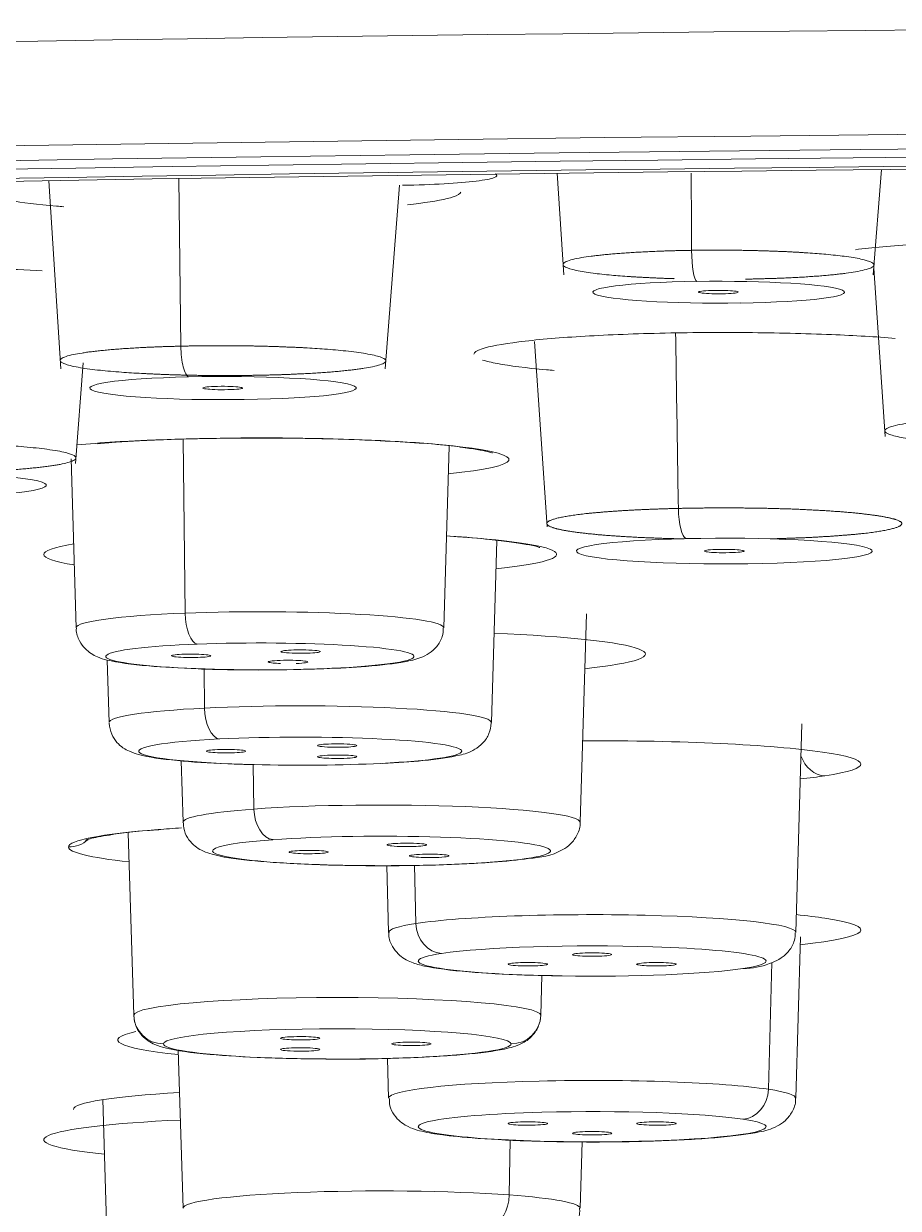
# Model space of a CAD drawing. Extents: x 19821 to 22981, y -91 to 2224.
# Drawn here: x 20667.92 to 20676.77, y 1301.8 to 1313.79 of the extents above; entities that cross this region are included whole.
import ezdxf

# ---------------------------------------------------------------- set-up
doc = ezdxf.new("R2010")
doc.units = 0
doc.header["$LTSCALE"] = 10
doc.header["$MEASUREMENT"] = 0
doc.layers.add('1', color=7, linetype='CONTINUOUS')

msp = doc.modelspace()

# ---------------------------------------------------------------- linework, layer by layer
at = {"layer": '1', "color": 7, "linetype": 'Continuous', "lineweight": 18}
for p, q in [((20673.317, 1312.273), (20673.384, 1311.245)), ((20676.514, 1311.244), (20676.596, 1312.31)), ((20668.172, 1312.198), (20668.294, 1310.295)), ((20671.577, 1310.295), (20671.721, 1312.152)), ((20676.519, 1311.312), (20676.634, 1309.608)), ((20673.086, 1310.569), (20673.213, 1308.695)), ((20668.444, 1309.336), (20668.522, 1310.356)), ((20672.168, 1307.672), (20672.223, 1309.512)), ((20668.399, 1309.383), (20668.45, 1307.672)), ((20672.65, 1306.713), (20672.705, 1308.556)), ((20673.548, 1305.704), (20673.612, 1307.815)), ((20668.763, 1307.346), (20668.782, 1306.713)), ((20675.729, 1304.59), (20675.792, 1306.702)), ((20669.512, 1306.326), (20669.531, 1305.704)), ((20669.032, 1303.751), (20668.977, 1305.596)), ((20671.591, 1305.267), (20671.611, 1304.59)), ((20675.729, 1302.912), (20675.778, 1304.544)), ((20673.15, 1303.751), (20673.162, 1304.155)), ((20669.482, 1303.401), (20669.531, 1301.798)), ((20671.599, 1303.315), (20671.611, 1302.912)), ((20668.719, 1302.898), (20668.782, 1300.788)), ((20673.548, 1301.798), (20673.568, 1302.47))]:
    msp.add_line(p, q, dxfattribs=at)
at = {"layer": '1', "color": 7, "linetype": 'Continuous', "lineweight": 13}
for p, q in [((20669.49, 1312.219), (20669.509, 1310.523)), ((20669.532, 1309.581), (20669.553, 1307.821)), ((20669.743, 1307.256), (20669.749, 1306.86)), ((20670.24, 1306.289), (20670.248, 1305.838)), ((20671.872, 1305.269), (20671.887, 1304.68)), ((20675.486, 1304.284), (20675.453, 1303.002)), ((20672.831, 1301.933), (20672.841, 1302.489))]:
    msp.add_line(p, q, dxfattribs=at)
for centre, major_axis, ratio, start_param, end_param in [((20690.341, 1302.937), (-124.486, 0), 0.087156, 4.712389, 6.292218), ((20670.309, 1309.375), (2.519, 0), 0.087156, 1.989675, 2.396021), ((20670.309, 1309.375), (2.519, 0), 0.087156, 5.570256, 8.272861), ((20670.716, 1308.416), (2.594, 0), 0.087156, 5.581072, 7.246902), ((20670.716, 1308.416), (2.594, 0), 0.087156, 2.653353, 3.635149), ((20670.309, 1307.673), (-1.859, 0), 0.087156, 3.139006, 5.131268), ((20670.309, 1307.673), (-1.859, 0), 0.087156, 5.131268, 6.285849), ((20669.675, 1307.806), (0.012, -0.3), 0.405189, 4.646903, 6.187708), ((20671.539, 1307.407), (2.669, 0), 0.087156, 5.591359, 7.413728), ((20670.309, 1307.383), (-1.559, 0), 0.087156, 5.131268, 8.272861), ((20670.309, 1307.383), (-1.559, 0), 0.087156, 1.989675, 5.131268), ((20670.716, 1306.714), (-1.934, 0), 0.087156, 3.138976, 5.235988), ((20670.716, 1306.714), (-1.934, 0), 0.087156, 5.235988, 6.28582), ((20669.899, 1306.846), (0.015, -0.3), 0.498097, 4.641698, 6.182504), ((20670.716, 1306.424), (-1.634, 0), 0.087156, 5.235988, 7.564153), ((20670.716, 1306.424), (-1.634, 0), 0.087156, 2.094395, 4.182671), ((20673.67, 1306.293), (2.719, 0), 0.087156, 5.759587, 7.889635), ((20676.025, 1306.473), (0.045, -0.297), 0.86273, 4.907421, 6.109962), ((20673.67, 1306.293), (2.719, 0), 0.087156, 5.597942, 5.759587), ((20671.539, 1305.704), (-2.009, 0), 0.087156, 5.410521, 6.285846), ((20671.539, 1305.704), (-2.009, 0), 0.087156, 3.139002, 5.410521), ((20670.441, 1305.827), (0.022, -0.299), 0.640342, 4.628664, 6.16947), ((20671.091, 1305.454), (2.719, 0), 0.087156, 2.300726, 3.141593), ((20668.372, 1305.753), (0.3, 0), 0.996195, 4.712389, 5.434018), ((20671.539, 1305.414), (-1.709, 0), 0.087156, 5.410521, 8.552113), ((20671.539, 1305.414), (-1.709, 0), 0.087156, 2.268928, 4.355731), ((20673.67, 1304.59), (-2.059, 0), 0.087156, 3.139008, 5.759587), ((20673.67, 1304.615), (2.719, 0), 0.087156, 0.523599, 0.708953), ((20673.67, 1304.615), (2.719, 0), 0.087156, 5.597958, 6.806784), ((20673.67, 1304.59), (-2.059, 0), 0.087156, 5.759587, 6.285851), ((20672.147, 1304.676), (0.045, -0.297), 0.86273, 4.569156, 6.109962), ((20673.67, 1304.3), (-1.759, 0), 0.087156, 5.759587, 7.67964), ((20673.67, 1304.3), (-1.759, 0), 0.087156, 2.617994, 4.355491), ((20671.091, 1303.751), (-2.059, 0), 0.087156, 3.141593, 6.283185), ((20669.332, 1303.76), (-0.3, 0), 0.996195, 0.029991, 1.570796), ((20672.85, 1303.76), (0.3, 0), 0.996195, 4.712389, 6.253194), ((20671.539, 1303.501), (2.669, 0), 0.087156, 2.769401, 3.833419), ((20671.091, 1303.461), (-1.759, 0), 0.087156, 3.141593, 6.283185), ((20671.091, 1303.461), (-1.759, 0), 0.087156, 0, 3.141593), ((20673.67, 1302.912), (-2.059, 0), 0.087156, 3.665191, 6.28577), ((20675.193, 1302.998), (-0.045, -0.297), 0.86273, 0.173224, 1.714029), ((20673.67, 1302.912), (-2.059, 0), 0.087156, 3.138926, 3.665191), ((20670.716, 1302.491), (2.594, 0), 0.087156, 2.056974, 3.843706), ((20673.67, 1302.623), (-1.759, 0), 0.087156, 5.005522, 6.806784), ((20673.67, 1302.623), (-1.759, 0), 0.087156, 0.523599, 3.665191), ((20671.539, 1301.798), (-2.009, 0), 0.087156, 4.014257, 6.285776), ((20672.638, 1301.922), (0.022, 0.299), 0.640342, 3.255308, 4.796114), ((20671.539, 1301.798), (-2.009, 0), 0.087156, 3.138932, 4.014257)]:
    msp.add_ellipse(centre, major_axis=major_axis, ratio=ratio, start_param=start_param, end_param=end_param, dxfattribs=at)
at = {"layer": '1', "color": 7, "linetype": 'Continuous', "lineweight": 18}
for centre, major_axis, ratio, start_param, end_param in [((20690.341, 1301.967), (-123.486, 0), 0.087156, 4.712389, 6.221456), ((20690.341, 1301.967), (121.8, 0), 0.087156, 1.570796, 4.70718), ((20690.341, 1302.016), (119.248, 0), 0.087156, 1.570796, 3.197179), ((20690.341, 1301.967), (-120.85, 0), 0.087156, 4.712389, 7.853982), ((20690.341, 1301.967), (119.464, 0), 0.087156, 1.570796, 3.186508), ((20674.728, 1311.477), (0.005, -0.3), 0.173456, 4.659048, 6.194204), ((20674.951, 1311.07), (-1.274, 0), 0.087155, 4.888206, 8.027125), ((20674.948, 1311.069), (-1.274, 0), 0.087156, 1.746525, 4.885621), ((20669.936, 1310.099), (-1.348, 0), 0.087156, 4.974278, 8.115239), ((20669.935, 1310.099), (-1.348, 0), 0.087156, 1.833002, 4.97333), ((20666.727, 1309.116), (-1.422, 0), 0.087155, 1.91998, 5.06115), ((20674.62, 1308.874), (0.007, -0.3), 0.257861, 4.683256, 6.192795), ((20675.007, 1308.449), (-1.496, 0), 0.087157, 4.974157, 8.115737), ((20675.007, 1308.449), (-1.496, 0), 0.087157, 1.832623, 4.974086), ((20670.716, 1306.424), (-1.634, 0), 0.087156, 4.182671, 5.235988), ((20670.716, 1306.424), (-1.634, 0), 0.087156, 1.280968, 2.094395), ((20671.091, 1305.454), (2.719, 0), 0.087156, 2.189297, 2.300726), ((20671.539, 1305.414), (-1.709, 0), 0.087156, 4.355731, 5.410521), ((20671.091, 1305.454), (2.719, 0), 0.087156, 3.141593, 3.826853), ((20673.67, 1304.3), (-1.759, 0), 0.087156, 4.355491, 5.759587), ((20673.67, 1304.3), (-1.759, 0), 0.087156, 1.396454, 2.617994), ((20675.193, 1304.523), (-0.045, 0.297), 0.86273, 2.968369, 3.254863), ((20670.716, 1302.799), (2.294, 0), 0.087156, 2.131718, 3.144188), ((20673.67, 1302.623), (-1.759, 0), 0.087156, 3.665191, 5.005522), ((20672.147, 1302.845), (0.045, 0.297), 0.86273, 3.028153, 3.314816)]:
    msp.add_ellipse(centre, major_axis=major_axis, ratio=ratio, start_param=start_param, end_param=end_param, dxfattribs=at)
at = {"layer": '1', "color": 7, "linetype": 'Continuous', "lineweight": 13}
msp.add_open_spline([(20674.671, 1312.273), (20674.673, 1312.013), (20674.675, 1311.753), (20674.676, 1311.493)], degree=3, dxfattribs=at)
at = {"layer": '1', "color": 7, "linetype": 'Continuous', "lineweight": 18}
for points, knots in [([(20671.752, 1312.152), (20671.908, 1312.154), (20672.184, 1312.164), (20672.522, 1312.192), (20672.706, 1312.228), (20672.713, 1312.255), (20672.687, 1312.268)], [0, 0, 0, 0, 0.25, 0.500001, 0.750001, 1, 1, 1, 1]), ([(20668.324, 1311.934), (20668.299, 1311.936), (20668.076, 1311.954), (20667.822, 1311.986), (20667.679, 1312.02), (20667.643, 1312.032)], [0, 0, 0, 0, 0.073592, 0.691198, 1, 1, 1, 1]), ([(20672.34, 1312.083), (20672.337, 1312.066), (20672.273, 1312.026), (20672.052, 1311.983), (20671.843, 1311.959), (20671.803, 1311.955)], [0, 0, 0, 0, 0.357746, 0.882203, 1, 1, 1, 1]), ([(20676.334, 1311.499), (20676.375, 1311.505), (20676.594, 1311.53), (20677.102, 1311.567), (20677.635, 1311.584), (20677.93, 1311.588)], [0, 0, 0, 0, 0.111166, 0.555583, 1, 1, 1, 1]), ([(20674.499, 1311.206), (20674.498, 1311.207), (20674.49, 1311.207), (20674.474, 1311.207), (20674.454, 1311.208), (20674.434, 1311.209), (20674.413, 1311.209), (20674.393, 1311.21), (20674.373, 1311.211), (20674.353, 1311.212), (20674.333, 1311.212), (20674.313, 1311.213), (20674.293, 1311.214), (20674.274, 1311.215), (20674.254, 1311.216), (20674.235, 1311.217), (20674.215, 1311.218), (20674.196, 1311.219), (20674.177, 1311.22), (20674.158, 1311.221), (20674.139, 1311.222), (20674.121, 1311.223), (20674.102, 1311.224), (20674.084, 1311.225), (20674.065, 1311.226), (20673.989, 1311.231), (20673.849, 1311.242), (20673.661, 1311.262), (20673.493, 1311.29), (20673.392, 1311.321), (20673.368, 1311.351), (20673.399, 1311.378), (20673.466, 1311.4), (20673.556, 1311.418), (20673.633, 1311.43), (20673.685, 1311.436), (20673.71, 1311.439), (20673.735, 1311.442), (20673.762, 1311.445), (20673.789, 1311.448), (20673.817, 1311.451), (20673.845, 1311.453), (20673.874, 1311.456), (20673.904, 1311.459), (20673.935, 1311.461), (20673.966, 1311.463), (20673.998, 1311.466), (20674.03, 1311.468), (20674.063, 1311.47), (20674.096, 1311.472), (20674.13, 1311.474), (20674.164, 1311.476), (20674.199, 1311.478), (20674.234, 1311.479), (20674.269, 1311.481), (20674.305, 1311.483), (20674.341, 1311.484), (20674.377, 1311.485), (20674.414, 1311.487), (20674.451, 1311.488), (20674.488, 1311.489), (20674.525, 1311.49), (20674.563, 1311.491), (20674.6, 1311.491), (20674.638, 1311.492), (20674.663, 1311.492), (20674.676, 1311.493)], [0, 0, 0, 0, 0.001134, 0.006235, 0.011342, 0.016455, 0.021574, 0.026699, 0.031829, 0.036966, 0.042108, 0.047256, 0.05241, 0.05757, 0.062736, 0.067907, 0.073085, 0.078268, 0.083457, 0.088652, 0.093853, 0.09906, 0.104272, 0.10949, 0.114714, 0.119944, 0.175822, 0.243319, 0.322405, 0.413048, 0.486471, 0.55251, 0.611168, 0.662444, 0.706342, 0.716122, 0.725881, 0.73562, 0.745338, 0.755036, 0.764713, 0.774369, 0.784005, 0.79362, 0.803215, 0.81279, 0.822343, 0.831877, 0.84139, 0.850883, 0.860355, 0.869807, 0.879238, 0.888649, 0.89804, 0.90741, 0.91676, 0.92609, 0.9354, 0.944689, 0.953958, 0.963207, 0.972435, 0.981644, 0.990832, 1, 1, 1, 1]), ([(20674.676, 1311.493), (20674.683, 1311.493), (20674.696, 1311.493), (20674.717, 1311.493), (20674.737, 1311.494), (20674.758, 1311.494), (20674.778, 1311.494), (20674.799, 1311.494), (20674.82, 1311.494), (20674.84, 1311.494), (20674.861, 1311.495), (20674.882, 1311.495), (20674.903, 1311.495), (20674.924, 1311.495), (20674.945, 1311.495), (20674.966, 1311.495), (20674.987, 1311.495), (20675.008, 1311.495), (20675.029, 1311.494), (20675.05, 1311.494), (20675.071, 1311.494), (20675.092, 1311.494), (20675.112, 1311.494), (20675.133, 1311.493), (20675.154, 1311.493), (20675.175, 1311.493), (20675.196, 1311.493), (20675.217, 1311.492), (20675.238, 1311.492), (20675.259, 1311.491), (20675.28, 1311.491), (20675.301, 1311.491), (20675.321, 1311.49), (20675.342, 1311.49), (20675.363, 1311.489), (20675.383, 1311.488), (20675.404, 1311.488), (20675.425, 1311.487), (20675.445, 1311.487), (20675.465, 1311.486), (20675.486, 1311.485), (20675.506, 1311.484), (20675.526, 1311.484), (20675.546, 1311.483), (20675.566, 1311.482), (20675.586, 1311.481), (20675.606, 1311.48), (20675.625, 1311.48), (20675.645, 1311.479), (20675.664, 1311.478), (20675.683, 1311.477), (20675.703, 1311.476), (20675.722, 1311.475), (20675.741, 1311.474), (20675.759, 1311.473), (20675.778, 1311.471), (20675.797, 1311.47), (20675.815, 1311.469), (20675.833, 1311.468), (20675.91, 1311.463), (20676.05, 1311.452), (20676.238, 1311.432), (20676.406, 1311.404), (20676.506, 1311.373), (20676.531, 1311.343), (20676.5, 1311.317), (20676.432, 1311.295), (20676.343, 1311.276), (20676.266, 1311.265), (20676.214, 1311.258), (20676.189, 1311.255), (20676.163, 1311.252), (20676.137, 1311.249), (20676.11, 1311.246), (20676.082, 1311.244), (20676.053, 1311.241), (20676.024, 1311.238), (20675.994, 1311.236), (20675.964, 1311.233), (20675.933, 1311.231), (20675.901, 1311.229), (20675.869, 1311.227), (20675.836, 1311.224), (20675.803, 1311.222), (20675.769, 1311.22), (20675.735, 1311.219), (20675.7, 1311.217), (20675.665, 1311.215), (20675.63, 1311.213), (20675.594, 1311.212), (20675.558, 1311.211), (20675.522, 1311.209), (20675.485, 1311.208), (20675.448, 1311.207), (20675.411, 1311.206), (20675.373, 1311.205), (20675.336, 1311.204), (20675.298, 1311.203), (20675.26, 1311.202), (20675.235, 1311.202), (20675.222, 1311.202)], [0, 0, 0, 0, 0.004177, 0.008358, 0.012545, 0.016736, 0.020932, 0.025132, 0.029338, 0.033548, 0.037763, 0.041983, 0.046207, 0.050437, 0.054671, 0.05891, 0.063153, 0.067402, 0.071655, 0.075913, 0.080176, 0.084444, 0.088717, 0.092994, 0.097276, 0.101563, 0.105855, 0.110152, 0.114454, 0.11876, 0.123071, 0.127387, 0.131708, 0.136033, 0.140364, 0.144699, 0.149039, 0.153384, 0.157734, 0.162089, 0.166448, 0.170813, 0.175182, 0.179556, 0.183935, 0.188319, 0.192708, 0.197101, 0.201499, 0.205903, 0.210311, 0.214724, 0.219142, 0.223564, 0.227992, 0.232425, 0.236862, 0.241304, 0.245751, 0.250203, 0.297933, 0.355466, 0.4228, 0.499933, 0.562539, 0.618842, 0.668829, 0.71249, 0.749814, 0.758139, 0.766446, 0.774737, 0.783011, 0.791268, 0.799508, 0.807731, 0.815938, 0.824127, 0.8323, 0.840455, 0.848594, 0.856715, 0.86482, 0.872908, 0.880979, 0.889033, 0.897069, 0.905089, 0.913092, 0.921078, 0.929047, 0.936999, 0.944933, 0.952851, 0.960752, 0.968636, 0.976502, 0.984352, 0.992184, 1, 1, 1, 1]), ([(20665.896, 1311.307), (20666.178, 1311.316), (20666.74, 1311.325), (20667.511, 1311.313), (20667.945, 1311.294), (20668.106, 1311.284)], [0, 0, 0, 0, 0.374013, 0.748026, 1, 1, 1, 1]), ([(20672.473, 1310.441), (20672.473, 1310.46), (20672.54, 1310.504), (20672.883, 1310.569), (20673.527, 1310.625), (20674.057, 1310.647), (20674.354, 1310.654)], [0, 0, 0, 0, 0.19588, 0.46392, 0.73196, 1, 1, 1, 1]), ([(20674.354, 1310.654), (20674.653, 1310.661), (20675.238, 1310.665), (20676.078, 1310.645), (20676.546, 1310.618), (20676.736, 1310.602)], [0, 0, 0, 0, 0.347783, 0.695565, 1, 1, 1, 1]), ([(20670.362, 1310.23), (20670.355, 1310.23), (20670.342, 1310.23), (20670.321, 1310.229), (20670.3, 1310.229), (20670.28, 1310.228), (20670.259, 1310.228), (20670.238, 1310.228), (20670.217, 1310.227), (20670.196, 1310.227), (20670.175, 1310.227), (20670.153, 1310.227), (20670.132, 1310.226), (20670.111, 1310.226), (20670.089, 1310.226), (20670.068, 1310.226), (20670.046, 1310.226), (20670.024, 1310.226), (20670.003, 1310.226), (20669.981, 1310.225), (20669.959, 1310.225), (20669.937, 1310.225), (20669.915, 1310.226), (20669.893, 1310.226), (20669.871, 1310.226), (20669.849, 1310.226), (20669.827, 1310.226), (20669.805, 1310.226), (20669.783, 1310.226), (20669.761, 1310.227), (20669.738, 1310.227), (20669.716, 1310.227), (20669.694, 1310.227), (20669.672, 1310.228), (20669.65, 1310.228), (20669.628, 1310.229), (20669.606, 1310.229), (20669.583, 1310.229), (20669.561, 1310.23), (20669.539, 1310.23), (20669.517, 1310.231), (20669.495, 1310.232), (20669.473, 1310.232), (20669.452, 1310.233), (20669.43, 1310.233), (20669.408, 1310.234), (20669.386, 1310.235), (20669.365, 1310.236), (20669.343, 1310.236), (20669.322, 1310.237), (20669.3, 1310.238), (20669.279, 1310.239), (20669.258, 1310.24), (20669.237, 1310.241), (20669.215, 1310.242), (20669.195, 1310.243), (20669.174, 1310.244), (20669.153, 1310.245), (20669.132, 1310.246), (20669.048, 1310.25), (20668.891, 1310.26), (20668.675, 1310.279), (20668.474, 1310.306), (20668.338, 1310.337), (20668.283, 1310.368), (20668.29, 1310.395), (20668.339, 1310.418), (20668.414, 1310.438), (20668.484, 1310.45), (20668.531, 1310.457), (20668.555, 1310.461), (20668.579, 1310.464), (20668.604, 1310.467), (20668.63, 1310.47), (20668.657, 1310.474), (20668.685, 1310.477), (20668.713, 1310.479), (20668.742, 1310.482), (20668.772, 1310.485), (20668.802, 1310.488), (20668.833, 1310.49), (20668.865, 1310.493), (20668.897, 1310.495), (20668.93, 1310.498), (20668.963, 1310.5), (20668.997, 1310.502), (20669.032, 1310.504), (20669.067, 1310.506), (20669.102, 1310.508), (20669.137, 1310.51), (20669.173, 1310.512), (20669.21, 1310.513), (20669.246, 1310.515), (20669.283, 1310.516), (20669.32, 1310.518), (20669.358, 1310.519), (20669.395, 1310.52), (20669.433, 1310.521), (20669.471, 1310.522), (20669.497, 1310.523), (20669.509, 1310.523)], [0, 0, 0, 0, 0.004078, 0.008164, 0.012259, 0.016362, 0.020473, 0.024592, 0.02872, 0.032856, 0.037, 0.041153, 0.045314, 0.049483, 0.05366, 0.057846, 0.062039, 0.066242, 0.070452, 0.074671, 0.078898, 0.083133, 0.087376, 0.091628, 0.095888, 0.100156, 0.104433, 0.108717, 0.11301, 0.117311, 0.121621, 0.125939, 0.130265, 0.134599, 0.138941, 0.143292, 0.147651, 0.152019, 0.156394, 0.160778, 0.16517, 0.16957, 0.173978, 0.178395, 0.18282, 0.187253, 0.191695, 0.196144, 0.200602, 0.205068, 0.209543, 0.214025, 0.218516, 0.223015, 0.227523, 0.232038, 0.236562, 0.241094, 0.245634, 0.250183, 0.297652, 0.355113, 0.422543, 0.499914, 0.562605, 0.61894, 0.668919, 0.712542, 0.749808, 0.758306, 0.766775, 0.775215, 0.783628, 0.792011, 0.800366, 0.808693, 0.816991, 0.82526, 0.833501, 0.841714, 0.849898, 0.858053, 0.86618, 0.874279, 0.88235, 0.890391, 0.898405, 0.90639, 0.914347, 0.922275, 0.930175, 0.938047, 0.94589, 0.953705, 0.961491, 0.96925, 0.97698, 0.984681, 0.992355, 1, 1, 1, 1]), ([(20669.509, 1310.523), (20669.516, 1310.523), (20669.53, 1310.524), (20669.55, 1310.524), (20669.571, 1310.524), (20669.592, 1310.525), (20669.613, 1310.525), (20669.633, 1310.526), (20669.654, 1310.526), (20669.676, 1310.526), (20669.697, 1310.526), (20669.718, 1310.527), (20669.739, 1310.527), (20669.761, 1310.527), (20669.782, 1310.527), (20669.804, 1310.527), (20669.826, 1310.528), (20669.847, 1310.528), (20669.869, 1310.528), (20669.891, 1310.528), (20669.913, 1310.528), (20669.935, 1310.528), (20669.957, 1310.528), (20669.979, 1310.528), (20670.001, 1310.528), (20670.023, 1310.527), (20670.045, 1310.527), (20670.067, 1310.527), (20670.089, 1310.527), (20670.111, 1310.527), (20670.133, 1310.526), (20670.155, 1310.526), (20670.178, 1310.526), (20670.2, 1310.526), (20670.222, 1310.525), (20670.244, 1310.525), (20670.266, 1310.524), (20670.288, 1310.524), (20670.31, 1310.523), (20670.332, 1310.523), (20670.354, 1310.522), (20670.376, 1310.522), (20670.398, 1310.521), (20670.42, 1310.52), (20670.442, 1310.52), (20670.464, 1310.519), (20670.485, 1310.518), (20670.507, 1310.518), (20670.528, 1310.517), (20670.55, 1310.516), (20670.571, 1310.515), (20670.593, 1310.514), (20670.614, 1310.514), (20670.635, 1310.513), (20670.656, 1310.512), (20670.677, 1310.511), (20670.698, 1310.51), (20670.718, 1310.509), (20670.739, 1310.508), (20670.824, 1310.503), (20670.98, 1310.493), (20671.196, 1310.474), (20671.398, 1310.447), (20671.533, 1310.416), (20671.588, 1310.385), (20671.581, 1310.358), (20671.532, 1310.335), (20671.457, 1310.316), (20671.388, 1310.303), (20671.34, 1310.296), (20671.316, 1310.293), (20671.292, 1310.289), (20671.267, 1310.286), (20671.241, 1310.283), (20671.214, 1310.28), (20671.187, 1310.277), (20671.158, 1310.274), (20671.129, 1310.271), (20671.099, 1310.268), (20671.069, 1310.266), (20671.038, 1310.263), (20671.006, 1310.26), (20670.974, 1310.258), (20670.941, 1310.256), (20670.908, 1310.253), (20670.874, 1310.251), (20670.839, 1310.249), (20670.805, 1310.247), (20670.769, 1310.245), (20670.734, 1310.243), (20670.698, 1310.242), (20670.661, 1310.24), (20670.625, 1310.238), (20670.588, 1310.237), (20670.551, 1310.236), (20670.513, 1310.234), (20670.476, 1310.233), (20670.438, 1310.232), (20670.4, 1310.231), (20670.375, 1310.23), (20670.362, 1310.23)], [0, 0, 0, 0, 0.004085, 0.008179, 0.01228, 0.016389, 0.020506, 0.024632, 0.028765, 0.032906, 0.037055, 0.041213, 0.045378, 0.049551, 0.053732, 0.057922, 0.062119, 0.066324, 0.070537, 0.074758, 0.078988, 0.083225, 0.08747, 0.091723, 0.095985, 0.100254, 0.104531, 0.108817, 0.11311, 0.117411, 0.121721, 0.126038, 0.130363, 0.134697, 0.139038, 0.143388, 0.147745, 0.152111, 0.156485, 0.160866, 0.165256, 0.169654, 0.17406, 0.178473, 0.182895, 0.187325, 0.191763, 0.196209, 0.200663, 0.205125, 0.209595, 0.214074, 0.21856, 0.223054, 0.227557, 0.232067, 0.236586, 0.241112, 0.245647, 0.25019, 0.297761, 0.355245, 0.422635, 0.499925, 0.562656, 0.619021, 0.669008, 0.712609, 0.749815, 0.758313, 0.766782, 0.775223, 0.783636, 0.79202, 0.800376, 0.808703, 0.817002, 0.825272, 0.833514, 0.841727, 0.849912, 0.858068, 0.866196, 0.874295, 0.882366, 0.890408, 0.898422, 0.906407, 0.914363, 0.922291, 0.930191, 0.938062, 0.945904, 0.953718, 0.961503, 0.96926, 0.976988, 0.984687, 0.992358, 1, 1, 1, 1]), ([(20673.284, 1310.278), (20673.258, 1310.28), (20673.021, 1310.3), (20672.751, 1310.334), (20672.6, 1310.37), (20672.561, 1310.382)], [0, 0, 0, 0, 0.073994, 0.691332, 1, 1, 1, 1]), ([(20677.925, 1309.515), (20677.922, 1309.515), (20677.913, 1309.516), (20677.897, 1309.516), (20677.877, 1309.517), (20677.857, 1309.517), (20677.837, 1309.518), (20677.817, 1309.518), (20677.798, 1309.519), (20677.778, 1309.52), (20677.758, 1309.52), (20677.739, 1309.521), (20677.719, 1309.522), (20677.7, 1309.522), (20677.68, 1309.523), (20677.661, 1309.524), (20677.642, 1309.525), (20677.623, 1309.525), (20677.604, 1309.526), (20677.585, 1309.527), (20677.566, 1309.528), (20677.547, 1309.529), (20677.528, 1309.53), (20677.509, 1309.531), (20677.491, 1309.532), (20677.472, 1309.533), (20677.454, 1309.534), (20677.436, 1309.535), (20677.418, 1309.536), (20677.4, 1309.537), (20677.382, 1309.538), (20677.3, 1309.543), (20677.147, 1309.554), (20676.941, 1309.576), (20676.757, 1309.604), (20676.647, 1309.637), (20676.62, 1309.669), (20676.655, 1309.696), (20676.729, 1309.72), (20676.827, 1309.739), (20676.911, 1309.752), (20676.968, 1309.759), (20676.996, 1309.762), (20677.025, 1309.765), (20677.054, 1309.768), (20677.084, 1309.771), (20677.115, 1309.774), (20677.147, 1309.777), (20677.18, 1309.78), (20677.213, 1309.783), (20677.247, 1309.785), (20677.281, 1309.788), (20677.316, 1309.79), (20677.352, 1309.792), (20677.388, 1309.795), (20677.424, 1309.797), (20677.461, 1309.799), (20677.499, 1309.801), (20677.537, 1309.803), (20677.575, 1309.804), (20677.614, 1309.806), (20677.652, 1309.808), (20677.692, 1309.809), (20677.731, 1309.811), (20677.771, 1309.812), (20677.811, 1309.813), (20677.851, 1309.814), (20677.891, 1309.815), (20677.931, 1309.816), (20677.972, 1309.817), (20678.012, 1309.818), (20678.039, 1309.818), (20678.053, 1309.818)], [0, 0, 0, 0, 0.001877, 0.006293, 0.010715, 0.015145, 0.019582, 0.024026, 0.028477, 0.032935, 0.0374, 0.041872, 0.046351, 0.050837, 0.05533, 0.05983, 0.064337, 0.068851, 0.073372, 0.0779, 0.082435, 0.086977, 0.091527, 0.096083, 0.100646, 0.105216, 0.109793, 0.114377, 0.118968, 0.123566, 0.128171, 0.132784, 0.187909, 0.25444, 0.332354, 0.421626, 0.494262, 0.559485, 0.617292, 0.667681, 0.710651, 0.720495, 0.730306, 0.740082, 0.749824, 0.759533, 0.769207, 0.778847, 0.788453, 0.798025, 0.807562, 0.817066, 0.826536, 0.835971, 0.845373, 0.854741, 0.864074, 0.873374, 0.882639, 0.891871, 0.901068, 0.910232, 0.919362, 0.928457, 0.937519, 0.946547, 0.95554, 0.9645, 0.973426, 0.982318, 0.991176, 1, 1, 1, 1]), ([(20666.138, 1309.54), (20666.144, 1309.54), (20666.156, 1309.541), (20666.174, 1309.541), (20666.193, 1309.542), (20666.211, 1309.542), (20666.23, 1309.543), (20666.249, 1309.543), (20666.268, 1309.544), (20666.287, 1309.544), (20666.306, 1309.545), (20666.325, 1309.545), (20666.344, 1309.546), (20666.363, 1309.546), (20666.382, 1309.546), (20666.402, 1309.547), (20666.421, 1309.547), (20666.441, 1309.547), (20666.461, 1309.547), (20666.48, 1309.548), (20666.5, 1309.548), (20666.52, 1309.548), (20666.54, 1309.548), (20666.56, 1309.548), (20666.58, 1309.549), (20666.6, 1309.549), (20666.62, 1309.549), (20666.64, 1309.549), (20666.661, 1309.549), (20666.681, 1309.549), (20666.701, 1309.549), (20666.722, 1309.549), (20666.742, 1309.549), (20666.762, 1309.549), (20666.783, 1309.549), (20666.803, 1309.549), (20666.824, 1309.549), (20666.844, 1309.549), (20666.865, 1309.548), (20666.886, 1309.548), (20666.906, 1309.548), (20666.927, 1309.548), (20666.947, 1309.547), (20666.968, 1309.547), (20666.988, 1309.547), (20667.009, 1309.547), (20667.03, 1309.546), (20667.05, 1309.546), (20667.071, 1309.546), (20667.091, 1309.545), (20667.112, 1309.545), (20667.132, 1309.544), (20667.153, 1309.544), (20667.173, 1309.543), (20667.194, 1309.543), (20667.214, 1309.542), (20667.234, 1309.542), (20667.255, 1309.541), (20667.275, 1309.54), (20667.295, 1309.54), (20667.315, 1309.539), (20667.335, 1309.538), (20667.355, 1309.538), (20667.375, 1309.537), (20667.395, 1309.536), (20667.415, 1309.535), (20667.435, 1309.535), (20667.525, 1309.531), (20667.697, 1309.522), (20667.941, 1309.504), (20668.177, 1309.479), (20668.348, 1309.448), (20668.436, 1309.417), (20668.456, 1309.389), (20668.428, 1309.365), (20668.369, 1309.345), (20668.31, 1309.331), (20668.267, 1309.323), (20668.246, 1309.32), (20668.224, 1309.316), (20668.201, 1309.313), (20668.178, 1309.309), (20668.153, 1309.306), (20668.127, 1309.302), (20668.101, 1309.299), (20668.073, 1309.296), (20668.045, 1309.293), (20668.016, 1309.29), (20667.986, 1309.287), (20667.956, 1309.284), (20667.925, 1309.281), (20667.893, 1309.279), (20667.86, 1309.276), (20667.827, 1309.274), (20667.794, 1309.271), (20667.76, 1309.269), (20667.725, 1309.267), (20667.69, 1309.265), (20667.654, 1309.262), (20667.618, 1309.261), (20667.581, 1309.259), (20667.544, 1309.257), (20667.507, 1309.255), (20667.469, 1309.253), (20667.431, 1309.252), (20667.393, 1309.25), (20667.354, 1309.249), (20667.328, 1309.248), (20667.316, 1309.248)], [0, 0, 0, 0, 0.003581, 0.007169, 0.010763, 0.014364, 0.01797, 0.021584, 0.025204, 0.02883, 0.032463, 0.036102, 0.039747, 0.043399, 0.047058, 0.050723, 0.054394, 0.058072, 0.061756, 0.065447, 0.069144, 0.072847, 0.076557, 0.080273, 0.083996, 0.087726, 0.091461, 0.095203, 0.098952, 0.102707, 0.106469, 0.110237, 0.114011, 0.117792, 0.121579, 0.125373, 0.129173, 0.13298, 0.136793, 0.140613, 0.144439, 0.148271, 0.15211, 0.155955, 0.159807, 0.163666, 0.16753, 0.171402, 0.175279, 0.179163, 0.183054, 0.186951, 0.190855, 0.194765, 0.198681, 0.202604, 0.206533, 0.210469, 0.214412, 0.21836, 0.222316, 0.226277, 0.230245, 0.23422, 0.238201, 0.242189, 0.246183, 0.250183, 0.29761, 0.355048, 0.422489, 0.499923, 0.562507, 0.618797, 0.668784, 0.712461, 0.74982, 0.7583, 0.766752, 0.775177, 0.783575, 0.791945, 0.800289, 0.808605, 0.816893, 0.825155, 0.833389, 0.841596, 0.849776, 0.857928, 0.866053, 0.874151, 0.882222, 0.890265, 0.898281, 0.906269, 0.91423, 0.922164, 0.930071, 0.93795, 0.945802, 0.953627, 0.961424, 0.969194, 0.976937, 0.984652, 0.99234, 1, 1, 1, 1]), ([(20669.296, 1309.575), (20669.497, 1309.583), (20669.988, 1309.595), (20670.847, 1309.594), (20671.689, 1309.562), (20672.204, 1309.524), (20672.335, 1309.502), (20672.337, 1309.502)], [0, 0, 0, 0, 0.18704, 0.454727, 0.72595, 0.995099, 1, 1, 1, 1]), ([(20672.337, 1309.502), (20672.47, 1309.482), (20672.6, 1309.464), (20672.659, 1309.442), (20672.66, 1309.442)], [0, 0, 0, 0, 0.668567, 1, 1, 1, 1]), ([(20674.602, 1308.572), (20674.593, 1308.572), (20674.576, 1308.573), (20674.55, 1308.573), (20674.523, 1308.574), (20674.496, 1308.575), (20674.469, 1308.575), (20674.443, 1308.576), (20674.416, 1308.577), (20674.389, 1308.578), (20674.362, 1308.579), (20674.335, 1308.58), (20674.308, 1308.581), (20674.281, 1308.582), (20674.254, 1308.583), (20674.227, 1308.584), (20674.201, 1308.585), (20674.174, 1308.586), (20674.147, 1308.587), (20674.121, 1308.589), (20674.094, 1308.59), (20674.068, 1308.592), (20674.042, 1308.593), (20674.016, 1308.595), (20673.99, 1308.596), (20673.965, 1308.598), (20673.939, 1308.599), (20673.914, 1308.601), (20673.889, 1308.603), (20673.864, 1308.605), (20673.839, 1308.606), (20673.815, 1308.608), (20673.791, 1308.61), (20673.767, 1308.612), (20673.744, 1308.614), (20673.72, 1308.616), (20673.697, 1308.619), (20673.675, 1308.621), (20673.653, 1308.623), (20673.631, 1308.625), (20673.609, 1308.628), (20673.588, 1308.63), (20673.567, 1308.632), (20673.547, 1308.635), (20673.527, 1308.637), (20673.508, 1308.64), (20673.489, 1308.643), (20673.471, 1308.645), (20673.453, 1308.648), (20673.435, 1308.651), (20673.419, 1308.653), (20673.402, 1308.656), (20673.386, 1308.659), (20673.371, 1308.662), (20673.357, 1308.665), (20673.343, 1308.668), (20673.329, 1308.671), (20673.317, 1308.674), (20673.304, 1308.677), (20673.293, 1308.68), (20673.282, 1308.683), (20673.269, 1308.688), (20673.255, 1308.693), (20673.241, 1308.699), (20673.23, 1308.705), (20673.221, 1308.711), (20673.215, 1308.717), (20673.212, 1308.723), (20673.211, 1308.729), (20673.212, 1308.735), (20673.216, 1308.74), (20673.222, 1308.746), (20673.231, 1308.752), (20673.241, 1308.757), (20673.254, 1308.763), (20673.269, 1308.768), (20673.285, 1308.773), (20673.304, 1308.779), (20673.324, 1308.784), (20673.346, 1308.789), (20673.37, 1308.793), (20673.395, 1308.798), (20673.421, 1308.803), (20673.449, 1308.807), (20673.478, 1308.812), (20673.509, 1308.816), (20673.54, 1308.82), (20673.573, 1308.824), (20673.606, 1308.828), (20673.641, 1308.831), (20673.676, 1308.835), (20673.712, 1308.838), (20673.749, 1308.841), (20673.787, 1308.845), (20673.825, 1308.848), (20673.863, 1308.85), (20673.902, 1308.853), (20673.942, 1308.856), (20673.981, 1308.858), (20674.021, 1308.861), (20674.061, 1308.863), (20674.102, 1308.865), (20674.142, 1308.867), (20674.183, 1308.869), (20674.223, 1308.871), (20674.264, 1308.872), (20674.304, 1308.874), (20674.344, 1308.875), (20674.384, 1308.877), (20674.424, 1308.878), (20674.464, 1308.879), (20674.503, 1308.88), (20674.529, 1308.881), (20674.542, 1308.881)], [0, 0, 0, 0, 0.005362, 0.011162, 0.016997, 0.022868, 0.028774, 0.034715, 0.040691, 0.046703, 0.052749, 0.058831, 0.064948, 0.0711, 0.077288, 0.08351, 0.089768, 0.096061, 0.102389, 0.108752, 0.11515, 0.121584, 0.128053, 0.134557, 0.141096, 0.14767, 0.154279, 0.160924, 0.167604, 0.174318, 0.181069, 0.187854, 0.194674, 0.20153, 0.20842, 0.215346, 0.222307, 0.229303, 0.236335, 0.243401, 0.250503, 0.257639, 0.264811, 0.272018, 0.27926, 0.286538, 0.29385, 0.301198, 0.30858, 0.315998, 0.323451, 0.330939, 0.338463, 0.346021, 0.353614, 0.361243, 0.368907, 0.376606, 0.38434, 0.392109, 0.399913, 0.407752, 0.422475, 0.437073, 0.451546, 0.465895, 0.480119, 0.494219, 0.508195, 0.522046, 0.535772, 0.549374, 0.562852, 0.576205, 0.589434, 0.602538, 0.615518, 0.628373, 0.641104, 0.653711, 0.666194, 0.678552, 0.690785, 0.702894, 0.714879, 0.72674, 0.738476, 0.750088, 0.761576, 0.772939, 0.784178, 0.795293, 0.806283, 0.817149, 0.827891, 0.838509, 0.849002, 0.859371, 0.869616, 0.879737, 0.889733, 0.899605, 0.909353, 0.918977, 0.928476, 0.937851, 0.947102, 0.956229, 0.965232, 0.97411, 0.982864, 0.991494, 1, 1, 1, 1]), ([(20674.542, 1308.881), (20674.549, 1308.881), (20674.563, 1308.881), (20674.584, 1308.882), (20674.605, 1308.882), (20674.626, 1308.883), (20674.648, 1308.883), (20674.67, 1308.884), (20674.692, 1308.884), (20674.714, 1308.884), (20674.737, 1308.885), (20674.76, 1308.885), (20674.782, 1308.885), (20674.806, 1308.885), (20674.829, 1308.886), (20674.852, 1308.886), (20674.876, 1308.886), (20674.9, 1308.886), (20674.924, 1308.886), (20674.948, 1308.886), (20674.973, 1308.886), (20674.997, 1308.886), (20675.022, 1308.886), (20675.047, 1308.886), (20675.072, 1308.886), (20675.098, 1308.886), (20675.123, 1308.886), (20675.149, 1308.886), (20675.174, 1308.886), (20675.2, 1308.885), (20675.226, 1308.885), (20675.252, 1308.885), (20675.278, 1308.885), (20675.305, 1308.884), (20675.331, 1308.884), (20675.357, 1308.883), (20675.384, 1308.883), (20675.411, 1308.882), (20675.437, 1308.882), (20675.464, 1308.881), (20675.491, 1308.88), (20675.518, 1308.88), (20675.545, 1308.879), (20675.572, 1308.878), (20675.599, 1308.877), (20675.626, 1308.877), (20675.652, 1308.876), (20675.679, 1308.875), (20675.706, 1308.874), (20675.733, 1308.873), (20675.76, 1308.872), (20675.787, 1308.87), (20675.814, 1308.869), (20675.84, 1308.868), (20675.867, 1308.867), (20675.893, 1308.865), (20675.92, 1308.864), (20675.946, 1308.863), (20675.972, 1308.861), (20675.998, 1308.86), (20676.024, 1308.858), (20676.049, 1308.857), (20676.075, 1308.855), (20676.1, 1308.853), (20676.125, 1308.851), (20676.15, 1308.85), (20676.175, 1308.848), (20676.199, 1308.846), (20676.223, 1308.844), (20676.247, 1308.842), (20676.27, 1308.84), (20676.294, 1308.838), (20676.317, 1308.836), (20676.339, 1308.834), (20676.361, 1308.831), (20676.383, 1308.829), (20676.405, 1308.827), (20676.426, 1308.824), (20676.446, 1308.822), (20676.467, 1308.819), (20676.486, 1308.817), (20676.506, 1308.814), (20676.525, 1308.812), (20676.543, 1308.809), (20676.561, 1308.806), (20676.578, 1308.804), (20676.595, 1308.801), (20676.612, 1308.798), (20676.627, 1308.795), (20676.642, 1308.792), (20676.657, 1308.789), (20676.671, 1308.786), (20676.684, 1308.783), (20676.697, 1308.78), (20676.709, 1308.777), (20676.721, 1308.774), (20676.731, 1308.771), (20676.744, 1308.767), (20676.758, 1308.762), (20676.772, 1308.756), (20676.784, 1308.75), (20676.792, 1308.744), (20676.798, 1308.738), (20676.802, 1308.732), (20676.803, 1308.726), (20676.801, 1308.72), (20676.797, 1308.714), (20676.791, 1308.708), (20676.783, 1308.703), (20676.772, 1308.697), (20676.759, 1308.692), (20676.745, 1308.686), (20676.728, 1308.681), (20676.71, 1308.676), (20676.689, 1308.671), (20676.667, 1308.666), (20676.644, 1308.661), (20676.619, 1308.656), (20676.592, 1308.651), (20676.564, 1308.647), (20676.535, 1308.643), (20676.505, 1308.638), (20676.473, 1308.634), (20676.44, 1308.63), (20676.407, 1308.627), (20676.372, 1308.623), (20676.337, 1308.619), (20676.301, 1308.616), (20676.264, 1308.613), (20676.226, 1308.61), (20676.188, 1308.607), (20676.15, 1308.604), (20676.111, 1308.601), (20676.072, 1308.598), (20676.032, 1308.596), (20675.992, 1308.594), (20675.952, 1308.591), (20675.912, 1308.589), (20675.871, 1308.587), (20675.831, 1308.585), (20675.79, 1308.584), (20675.75, 1308.582), (20675.71, 1308.581), (20675.669, 1308.579), (20675.629, 1308.578), (20675.59, 1308.577), (20675.55, 1308.575), (20675.511, 1308.574), (20675.485, 1308.574), (20675.472, 1308.573)], [0, 0, 0, 0, 0.003803, 0.007635, 0.011497, 0.015388, 0.019309, 0.02326, 0.02724, 0.03125, 0.035289, 0.039358, 0.043456, 0.047584, 0.051742, 0.055929, 0.060146, 0.064392, 0.068668, 0.072974, 0.077309, 0.081673, 0.086068, 0.090491, 0.094945, 0.099428, 0.10394, 0.108483, 0.113054, 0.117656, 0.122287, 0.126947, 0.131637, 0.136357, 0.141107, 0.145885, 0.150694, 0.155532, 0.1604, 0.165297, 0.170224, 0.17518, 0.180167, 0.185182, 0.190228, 0.195302, 0.200407, 0.205541, 0.210705, 0.215898, 0.221121, 0.226373, 0.231656, 0.236967, 0.242309, 0.24768, 0.25308, 0.25851, 0.26397, 0.26946, 0.274979, 0.280527, 0.286105, 0.291713, 0.297351, 0.303018, 0.308715, 0.314441, 0.320197, 0.325983, 0.331798, 0.337643, 0.343517, 0.349421, 0.355355, 0.361318, 0.367311, 0.373334, 0.379386, 0.385468, 0.39158, 0.397721, 0.403892, 0.410092, 0.416322, 0.422582, 0.428872, 0.435191, 0.441539, 0.447918, 0.454326, 0.460763, 0.467231, 0.473728, 0.480254, 0.48681, 0.493396, 0.500012, 0.512443, 0.52477, 0.536991, 0.549108, 0.561119, 0.573026, 0.584827, 0.596523, 0.608115, 0.619601, 0.630982, 0.642258, 0.653429, 0.664495, 0.675456, 0.686312, 0.697062, 0.707708, 0.718248, 0.728684, 0.739014, 0.749239, 0.759359, 0.769373, 0.779283, 0.789087, 0.798786, 0.80838, 0.817869, 0.827253, 0.836531, 0.845704, 0.854772, 0.863735, 0.872593, 0.881345, 0.889992, 0.898534, 0.90697, 0.915302, 0.923528, 0.931649, 0.939665, 0.947575, 0.95538, 0.96308, 0.970674, 0.978164, 0.985548, 0.992827, 1, 1, 1, 1]), ([(20672.231, 1308.6), (20672.391, 1308.59), (20672.545, 1308.578), (20672.649, 1308.564), (20672.657, 1308.563)], [0, 0, 0, 0, 0.918021, 1, 1, 1, 1]), ([(20672.657, 1308.563), (20672.827, 1308.544), (20673.021, 1308.518), (20673.131, 1308.49), (20673.14, 1308.484), (20673.14, 1308.484)], [0, 0, 0, 0, 0.584368, 0.917638, 1, 1, 1, 1]), ([(20668.453, 1307.673), (20668.452, 1307.667), (20668.447, 1307.621), (20668.479, 1307.541), (20668.537, 1307.459), (20668.605, 1307.406), (20668.681, 1307.369), (20668.83, 1307.325), (20669.118, 1307.287), (20669.675, 1307.253), (20670.276, 1307.242), (20670.714, 1307.249), (20670.924, 1307.257), (20670.955, 1307.258)], [0, 0, 0, 0, 0.005712, 0.045561, 0.07901, 0.111612, 0.14983, 0.215585, 0.433899, 0.611952, 0.797076, 0.970244, 1, 1, 1, 1]), ([(20670.955, 1307.258), (20671.114, 1307.264), (20671.431, 1307.282), (20671.747, 1307.32), (20671.905, 1307.356), (20672.013, 1307.404), (20672.1, 1307.476), (20672.157, 1307.573), (20672.164, 1307.641), (20672.163, 1307.672)], [0, 0, 0, 0, 0.249157, 0.556241, 0.735366, 0.8199, 0.887696, 0.95261, 1, 1, 1, 1]), ([(20670.513, 1307.343), (20670.468, 1307.341), (20670.403, 1307.336), (20670.384, 1307.325), (20670.429, 1307.316), (20670.488, 1307.312), (20670.516, 1307.311)], [0, 0, 0, 0, 0.266672, 0.533345, 0.800017, 1, 1, 1, 1]), ([(20668.785, 1306.706), (20668.787, 1306.666), (20668.802, 1306.595), (20668.86, 1306.509), (20668.928, 1306.453), (20669.003, 1306.413), (20669.148, 1306.367), (20669.422, 1306.329), (20669.865, 1306.297), (20670.157, 1306.29), (20670.251, 1306.289)], [0, 0, 0, 0, 0.054326, 0.104628, 0.152908, 0.208428, 0.300035, 0.60897, 0.880417, 1, 1, 1, 1]), ([(20671.548, 1306.3), (20671.702, 1306.307), (20672.014, 1306.329), (20672.293, 1306.372), (20672.444, 1306.412), (20672.564, 1306.497), (20672.632, 1306.597), (20672.645, 1306.671), (20672.647, 1306.71)], [0, 0, 0, 0, 0.268779, 0.611771, 0.79106, 0.868859, 0.937973, 1, 1, 1, 1]), ([(20669.536, 1305.699), (20669.536, 1305.661), (20669.547, 1305.592), (20669.604, 1305.504), (20669.672, 1305.445), (20669.748, 1305.404), (20669.891, 1305.357), (20670.158, 1305.318), (20670.711, 1305.278), (20671.369, 1305.261), (20672.071, 1305.267), (20672.468, 1305.286), (20672.66, 1305.3)], [0, 0, 0, 0, 0.02867, 0.05797, 0.085873, 0.117856, 0.170117, 0.341862, 0.502194, 0.668522, 0.830633, 1, 1, 1, 1]), ([(20672.66, 1305.3), (20672.796, 1305.308), (20673.099, 1305.349), (20673.264, 1305.356), (20673.452, 1305.477), (20673.522, 1305.575), (20673.555, 1305.662), (20673.547, 1305.706), (20673.546, 1305.709)], [0, 0, 0, 0, 0.311489, 0.743261, 0.833433, 0.912883, 0.994216, 1, 1, 1, 1]), ([(20668.544, 1305.524), (20668.544, 1305.524), (20668.546, 1305.525), (20668.594, 1305.542), (20668.809, 1305.581), (20669.059, 1305.616), (20669.292, 1305.629), (20669.303, 1305.63)], [0, 0, 0, 0, 0.02318, 0.200924, 0.512651, 0.978125, 1, 1, 1, 1]), ([(20671.616, 1304.594), (20671.614, 1304.583), (20671.609, 1304.532), (20671.645, 1304.447), (20671.707, 1304.367), (20671.778, 1304.315), (20671.865, 1304.275), (20672.027, 1304.232), (20672.368, 1304.189), (20672.889, 1304.158), (20673.232, 1304.152), (20673.367, 1304.151)], [0, 0, 0, 0, 0.013058, 0.0643, 0.10826, 0.152849, 0.209785, 0.323974, 0.607146, 0.854707, 1, 1, 1, 1]), ([(20675.238, 1304.226), (20675.322, 1304.227), (20675.441, 1304.261), (20675.573, 1304.319), (20675.662, 1304.395), (20675.719, 1304.493), (20675.724, 1304.559), (20675.722, 1304.586)], [0, 0, 0, 0, 0.497972, 0.667118, 0.798999, 0.923564, 1, 1, 1, 1]), ([(20669.032, 1303.76), (20669.034, 1303.712), (20669.05, 1303.635), (20669.113, 1303.542), (20669.183, 1303.486), (20669.263, 1303.445), (20669.421, 1303.397), (20669.735, 1303.355), (20670.329, 1303.318), (20670.744, 1303.31), (20670.959, 1303.309)], [0, 0, 0, 0, 0.052351, 0.094416, 0.135459, 0.184481, 0.271112, 0.551459, 0.78492, 1, 1, 1, 1]), ([(20670.959, 1303.309), (20670.985, 1303.308), (20671.233, 1303.303), (20671.731, 1303.315), (20672.334, 1303.345), (20672.711, 1303.39), (20672.886, 1303.432), (20673.009, 1303.487), (20673.105, 1303.583), (20673.145, 1303.682), (20673.15, 1303.742), (20673.15, 1303.76)], [0, 0, 0, 0, 0.025493, 0.243849, 0.462371, 0.686229, 0.816264, 0.888588, 0.935792, 0.98057, 1, 1, 1, 1]), ([(20671.618, 1302.907), (20671.617, 1302.873), (20671.625, 1302.805), (20671.68, 1302.718), (20671.747, 1302.656), (20671.824, 1302.614), (20671.927, 1302.579), (20672.031, 1302.556), (20672.102, 1302.548)], [0, 0, 0, 0, 0.094863, 0.20556, 0.309763, 0.428149, 0.617894, 1, 1, 1, 1]), ([(20672.102, 1302.548), (20672.203, 1302.533), (20672.46, 1302.505), (20673.014, 1302.475), (20673.699, 1302.464), (20674.389, 1302.477), (20674.979, 1302.511), (20675.337, 1302.562), (20675.495, 1302.598), (20675.622, 1302.676), (20675.696, 1302.769), (20675.733, 1302.86), (20675.726, 1302.91), (20675.724, 1302.918)], [0, 0, 0, 0, 0.111818, 0.24773, 0.390127, 0.530729, 0.671747, 0.817017, 0.904529, 0.936658, 0.965162, 0.994184, 1, 1, 1, 1]), ([(20670.419, 1301.394), (20670.562, 1301.384), (20670.903, 1301.366), (20671.533, 1301.355), (20672.203, 1301.366), (20672.785, 1301.398), (20673.14, 1301.445), (20673.299, 1301.483), (20673.418, 1301.544), (20673.501, 1301.629), (20673.546, 1301.726), (20673.544, 1301.783), (20673.542, 1301.8)], [0, 0, 0, 0, 0.128899, 0.290928, 0.452181, 0.61385, 0.780095, 0.878122, 0.917151, 0.953244, 0.986917, 1, 1, 1, 1])]:
    msp.add_open_spline(points, degree=3, knots=knots, dxfattribs=at)
for points, degree in [([(20674.912, 1311.088), (20674.863, 1311.086), (20674.786, 1311.083), (20674.736, 1311.072), (20674.758, 1311.062), (20674.845, 1311.054), (20674.931, 1311.053), (20674.982, 1311.053)], 3), ([(20674.982, 1311.053), (20675.032, 1311.054), (20675.109, 1311.058), (20675.158, 1311.068), (20675.137, 1311.079), (20675.049, 1311.087), (20674.963, 1311.088), (20674.912, 1311.088)], 3), ([(20669.881, 1310.116), (20669.833, 1310.115), (20669.76, 1310.111), (20669.721, 1310.1), (20669.753, 1310.09), (20669.848, 1310.082), (20669.935, 1310.082), (20669.985, 1310.083)], 3), ([(20669.985, 1310.083), (20670.033, 1310.084), (20670.107, 1310.088), (20670.145, 1310.099), (20670.114, 1310.109), (20670.018, 1310.117), (20669.932, 1310.117), (20669.881, 1310.116)], 3), ([(20668.667, 1309.536), (20668.928, 1309.562), (20669.296, 1309.575)], 2), ([(20674.954, 1308.466), (20674.906, 1308.465), (20674.833, 1308.461), (20674.794, 1308.45), (20674.826, 1308.44), (20674.921, 1308.432), (20675.007, 1308.432), (20675.058, 1308.433)], 3), ([(20675.058, 1308.433), (20675.106, 1308.434), (20675.179, 1308.438), (20675.218, 1308.449), (20675.186, 1308.459), (20675.091, 1308.467), (20675.005, 1308.467), (20674.954, 1308.466)], 3), ([(20669.812, 1307.387), (20669.812, 1307.392), (20669.794, 1307.399), (20669.693, 1307.406), (20669.574, 1307.407), (20669.46, 1307.402), (20669.425, 1307.395), (20669.414, 1307.391)], 3), ([(20669.414, 1307.391), (20669.414, 1307.386), (20669.433, 1307.379), (20669.533, 1307.372), (20669.652, 1307.371), (20669.766, 1307.376), (20669.801, 1307.383), (20669.812, 1307.387)], 3), ([(20670.838, 1307.446), (20670.793, 1307.448), (20670.711, 1307.451), (20670.591, 1307.447), (20670.521, 1307.438), (20670.514, 1307.427), (20670.565, 1307.421), (20670.603, 1307.418)], 3), ([(20670.603, 1307.418), (20670.648, 1307.416), (20670.731, 1307.413), (20670.851, 1307.418), (20670.92, 1307.426), (20670.927, 1307.437), (20670.876, 1307.443), (20670.838, 1307.446)], 3), ([(20670.675, 1307.311), (20670.72, 1307.313), (20670.784, 1307.318), (20670.804, 1307.33), (20670.754, 1307.339), (20670.647, 1307.345), (20670.561, 1307.344), (20670.513, 1307.343)], 3), ([(20670.166, 1306.424), (20670.161, 1306.428), (20670.133, 1306.436), (20670.025, 1306.442), (20669.905, 1306.442), (20669.798, 1306.436), (20669.771, 1306.428), (20669.766, 1306.424)], 3), ([(20669.766, 1306.424), (20669.771, 1306.42), (20669.799, 1306.412), (20669.907, 1306.406), (20670.027, 1306.406), (20670.134, 1306.412), (20670.161, 1306.42), (20670.166, 1306.424)], 3), ([(20671.191, 1306.496), (20671.144, 1306.498), (20671.059, 1306.499), (20670.944, 1306.494), (20670.885, 1306.485), (20670.892, 1306.474), (20670.95, 1306.468), (20670.991, 1306.466)], 3), ([(20670.991, 1306.466), (20671.038, 1306.464), (20671.123, 1306.462), (20671.238, 1306.467), (20671.297, 1306.476), (20671.29, 1306.488), (20671.232, 1306.493), (20671.191, 1306.496)], 3), ([(20670.991, 1306.382), (20670.949, 1306.38), (20670.891, 1306.374), (20670.885, 1306.363), (20670.946, 1306.354), (20671.06, 1306.349), (20671.144, 1306.35), (20671.191, 1306.352)], 3), ([(20671.191, 1306.352), (20671.233, 1306.355), (20671.291, 1306.361), (20671.296, 1306.372), (20671.236, 1306.381), (20671.122, 1306.386), (20671.038, 1306.384), (20670.991, 1306.382)], 3), ([(20671.864, 1305.492), (20671.814, 1305.493), (20671.727, 1305.493), (20671.625, 1305.487), (20671.585, 1305.477), (20671.614, 1305.466), (20671.682, 1305.461), (20671.728, 1305.459)], 3), ([(20671.728, 1305.459), (20671.778, 1305.458), (20671.865, 1305.458), (20671.967, 1305.465), (20672.007, 1305.475), (20671.978, 1305.486), (20671.91, 1305.49), (20671.864, 1305.492)], 3), ([(20670.998, 1305.406), (20670.984, 1305.41), (20670.942, 1305.417), (20670.823, 1305.421), (20670.706, 1305.419), (20670.612, 1305.412), (20670.6, 1305.404), (20670.604, 1305.4)], 3), ([(20670.604, 1305.4), (20670.618, 1305.396), (20670.659, 1305.389), (20670.778, 1305.385), (20670.896, 1305.387), (20670.989, 1305.394), (20671.001, 1305.402), (20670.998, 1305.406)], 3), ([(20671.893, 1305.378), (20671.857, 1305.374), (20671.811, 1305.368), (20671.828, 1305.357), (20671.905, 1305.349), (20672.028, 1305.346), (20672.108, 1305.348), (20672.15, 1305.351)], 3), ([(20672.15, 1305.351), (20672.186, 1305.354), (20672.232, 1305.361), (20672.215, 1305.372), (20672.138, 1305.38), (20672.015, 1305.383), (20671.935, 1305.38), (20671.893, 1305.378)], 3), ([(20673.67, 1304.383), (20673.619, 1304.383), (20673.536, 1304.38), (20673.467, 1304.371), (20673.467, 1304.36), (20673.537, 1304.351), (20673.619, 1304.349), (20673.67, 1304.348)], 3), ([(20673.67, 1304.348), (20673.721, 1304.349), (20673.804, 1304.351), (20673.873, 1304.361), (20673.873, 1304.371), (20673.803, 1304.38), (20673.721, 1304.383), (20673.67, 1304.383)], 3), ([(20673.194, 1304.276), (20673.163, 1304.28), (20673.098, 1304.285), (20672.97, 1304.286), (20672.867, 1304.28), (20672.808, 1304.27), (20672.826, 1304.263), (20672.847, 1304.259)], 3), ([(20672.847, 1304.259), (20672.878, 1304.255), (20672.942, 1304.25), (20673.071, 1304.25), (20673.174, 1304.255), (20673.232, 1304.265), (20673.215, 1304.272), (20673.194, 1304.276)], 3), ([(20674.146, 1304.276), (20674.125, 1304.272), (20674.107, 1304.265), (20674.167, 1304.255), (20674.271, 1304.25), (20674.399, 1304.25), (20674.463, 1304.255), (20674.493, 1304.259)], 3), ([(20674.493, 1304.259), (20674.514, 1304.263), (20674.532, 1304.27), (20674.472, 1304.28), (20674.368, 1304.286), (20674.24, 1304.285), (20674.176, 1304.28), (20674.146, 1304.276)], 3), ([(20670.616, 1303.533), (20670.574, 1303.531), (20670.516, 1303.525), (20670.51, 1303.514), (20670.571, 1303.505), (20670.685, 1303.5), (20670.769, 1303.501), (20670.816, 1303.503)], 3), ([(20670.816, 1303.503), (20670.858, 1303.506), (20670.916, 1303.511), (20670.921, 1303.523), (20670.861, 1303.531), (20670.747, 1303.537), (20670.663, 1303.535), (20670.616, 1303.533)], 3), ([(20670.816, 1303.42), (20670.769, 1303.422), (20670.684, 1303.423), (20670.569, 1303.418), (20670.51, 1303.409), (20670.517, 1303.398), (20670.575, 1303.392), (20670.616, 1303.39)], 3), ([(20670.616, 1303.39), (20670.663, 1303.388), (20670.748, 1303.386), (20670.863, 1303.392), (20670.922, 1303.401), (20670.915, 1303.412), (20670.857, 1303.417), (20670.816, 1303.42)], 3), ([(20672.041, 1303.461), (20672.036, 1303.466), (20672.008, 1303.473), (20671.9, 1303.479), (20671.78, 1303.479), (20671.673, 1303.473), (20671.646, 1303.466), (20671.641, 1303.461)], 3), ([(20671.641, 1303.461), (20671.646, 1303.457), (20671.674, 1303.45), (20671.782, 1303.444), (20671.902, 1303.444), (20672.009, 1303.45), (20672.036, 1303.457), (20672.041, 1303.461)], 3), ([(20672.847, 1302.664), (20672.826, 1302.66), (20672.808, 1302.652), (20672.868, 1302.642), (20672.972, 1302.637), (20673.1, 1302.638), (20673.164, 1302.643), (20673.194, 1302.647)], 3), ([(20673.194, 1302.647), (20673.215, 1302.651), (20673.232, 1302.658), (20673.173, 1302.668), (20673.069, 1302.673), (20672.941, 1302.673), (20672.877, 1302.668), (20672.847, 1302.664)], 3), ([(20673.67, 1302.575), (20673.619, 1302.574), (20673.536, 1302.572), (20673.467, 1302.562), (20673.467, 1302.552), (20673.537, 1302.543), (20673.619, 1302.54), (20673.67, 1302.54)], 3), ([(20673.67, 1302.54), (20673.721, 1302.54), (20673.804, 1302.543), (20673.873, 1302.552), (20673.873, 1302.563), (20673.803, 1302.572), (20673.721, 1302.574), (20673.67, 1302.575)], 3), ([(20674.493, 1302.664), (20674.462, 1302.668), (20674.397, 1302.673), (20674.269, 1302.673), (20674.166, 1302.668), (20674.108, 1302.658), (20674.125, 1302.651), (20674.146, 1302.647)], 3), ([(20674.146, 1302.647), (20674.177, 1302.643), (20674.242, 1302.638), (20674.37, 1302.637), (20674.473, 1302.643), (20674.531, 1302.653), (20674.514, 1302.66), (20674.493, 1302.664)], 3)]:
    msp.add_open_spline(points, degree=degree, dxfattribs=at)
at = {"layer": '1', "color": 7, "linetype": 'Continuous', "lineweight": 13}
for points, knots in [([(20674.514, 1310.652), (20674.517, 1310.481), (20674.526, 1309.891), (20674.535, 1309.301), (20674.542, 1308.881)], [0, 0, 0, 0, 0.288668, 1, 1, 1, 1]), ([(20669.587, 1310.212), (20669.577, 1310.215), (20669.567, 1310.226), (20669.549, 1310.26), (20669.54, 1310.284), (20669.526, 1310.341), (20669.52, 1310.375), (20669.512, 1310.447), (20669.51, 1310.485), (20669.509, 1310.523)], [0, 0, 0, 0, 0.25, 0.25, 0.5, 0.5, 0.75, 0.75, 1, 1, 1, 1])]:
    msp.add_open_spline(points, degree=3, knots=knots, dxfattribs=at)

doc.saveas('drawing.dxf')
